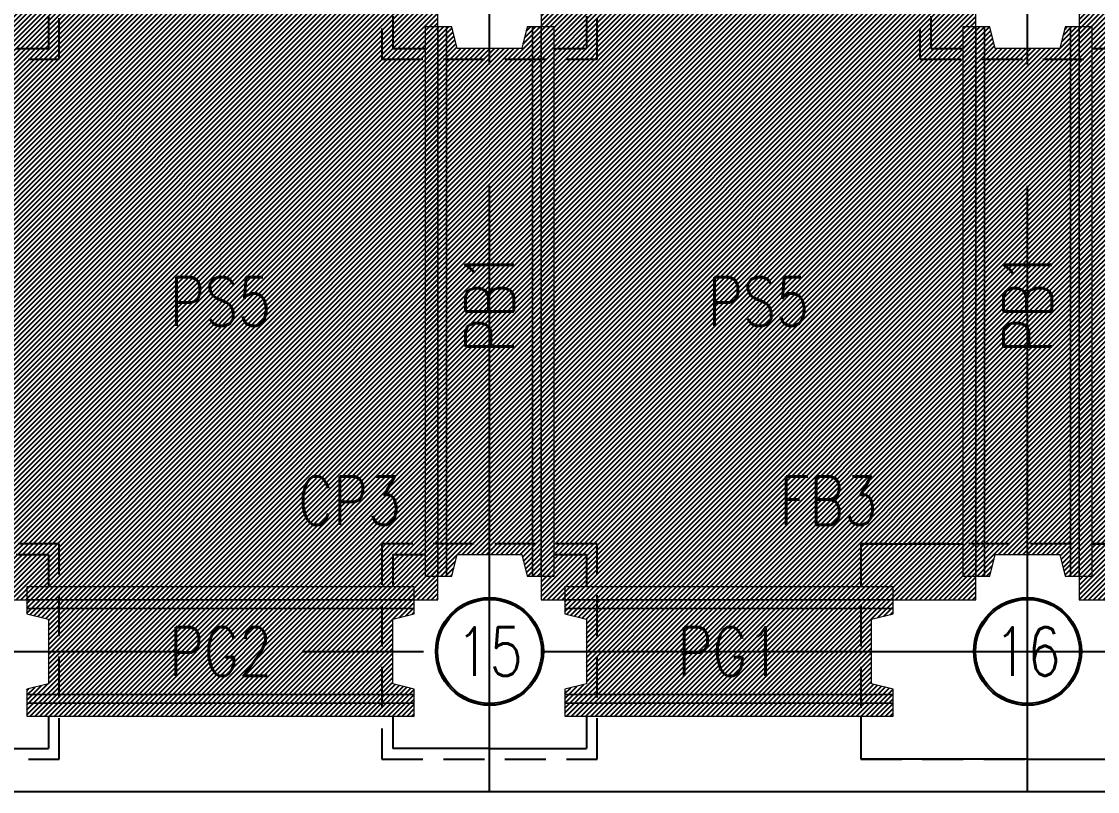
# Model space of a CAD drawing. Extents: x -4754 to 9942, y -40154 to 3841.
# Drawn here: x 1156 to 2156, y -19965 to -19250 of the extents above; entities that cross this region are included whole.
import ezdxf
from ezdxf.enums import TextEntityAlignment as Align

# ---------------------------------------------------------------- set-up
doc = ezdxf.new("R2010")
doc.units = 0
doc.header["$LTSCALE"] = 3
doc.linetypes.add('CENTER', pattern=[2, 1.25, -0.25, 0.25, -0.25])
doc.linetypes.add('DASHED', pattern=[19.05, 12.7, -6.35])
doc.layers.get('0').update_dxf_attribs({"linetype": 'CONTINUOUS'})
doc.layers.add('HB_0', color=7, linetype='CONTINUOUS', transparency=0.5)
doc.layers.add('預鑄版_HATCH', color=253, linetype='CONTINUOUS', transparency=0.1)
for name, color, linetype in [('基椿', 1, 'CONTINUOUS'), ('底圖', 7, 'CONTINUOUS'), ('預鑄梁', 7, 'CONTINUOUS'), ('預鑄梁_HATCH', 253, 'CONTINUOUS'), ('預鑄梁_TXT', 2, 'CONTINUOUS'), ('預鑄梁_外緣', 7, 'CONTINUOUS'), ('預鑄樁帽', 6, 'CONTINUOUS'), ('預鑄樁帽_TXT', 2, 'CONTINUOUS'), ('預鑄版', 7, 'CONTINUOUS'), ('預鑄版_TXT', 2, 'CONTINUOUS')]:
    doc.layers.add(name, color=color, linetype=linetype)
doc.styles.get("Standard").update_dxf_attribs({"font": 'ROMANS.shx', "width": 0.8, "bigfont": 'chineset.shx'})

# ---------------------------------------------------------------- blocks, each defined once
blk = doc.blocks.new('pile')
at = {"layer": 'HB_0', "linetype": 'Continuous'}
for radius in [50, 48.4]:
    blk.add_circle((0, 0), radius, dxfattribs=at)
at = {"color": 2, "width": 0.8}
blk.add_attdef('A', text='', height=45, dxfattribs=at).set_placement((0, 0), align=Align.MIDDLE_CENTER)

msp = doc.modelspace()

# ---------------------------------------------------------------- hatches: boundary and pattern name
at = {"layer": '預鑄梁_HATCH', "linetype": 'Continuous'}
h = msp.add_hatch(dxfattribs=at)
h.set_pattern_fill('ANSI31', color=256, style=0)
h.paths.add_polyline_path([(1530.844, -19764.682), (1542.844, -19764.682), (1550.844, -19764.682), (1555.844, -19764.682), (1560.844, -19744.682), (1620.844, -19744.682), (1625.844, -19764.682), (1630.844, -19764.682), (1638.844, -19764.682), (1650.844, -19764.682), (1650.844, -19744.682), (1650.844, -19274.682), (1650.844, -19764.682), (1650.844, -19254.682), (1650.844, -19254.682), (1638.844, -19254.682), (1630.844, -19254.682), (1625.844, -19254.682), (1620.844, -19274.682), (1560.844, -19274.682), (1555.844, -19254.682), (1550.844, -19254.682), (1542.844, -19254.682), (1530.844, -19254.682), (1530.844, -19744.682), (1530.844, -19274.682), (1530.844, -19254.682)], flags=17)
h = msp.add_hatch(dxfattribs=at)
h.set_pattern_fill('ANSI31', color=256, style=0)
h.paths.add_polyline_path([(2030.844, -19764.682), (2042.844, -19764.682), (2050.844, -19764.682), (2055.844, -19764.682), (2060.844, -19744.682), (2120.844, -19744.682), (2125.844, -19764.682), (2130.844, -19764.682), (2138.844, -19764.682), (2150.844, -19764.682), (2150.844, -19764.682), (2150.844, -19254.682), (2150.844, -19254.682), (2138.844, -19254.682), (2130.844, -19254.682), (2125.844, -19254.682), (2120.844, -19274.682), (2060.844, -19274.682), (2055.844, -19254.682), (2050.844, -19254.682), (2042.844, -19254.682), (2030.844, -19254.682), (2030.844, -19744.682), (2030.844, -19274.682), (2030.844, -19254.682)], flags=17)
h = msp.add_hatch(dxfattribs=at)
h.set_pattern_fill('ANSI31', color=256, style=0)
h.paths.add_polyline_path([(1160.844, -19894.682), (1520.844, -19894.682), (1520.844, -19894.682), (1520.844, -19882.682), (1520.844, -19874.682), (1520.844, -19869.682), (1500.844, -19864.682), (1500.844, -19804.682), (1520.844, -19799.682), (1520.844, -19794.682), (1520.844, -19786.682), (1520.844, -19774.682), (1520.844, -19774.682), (1160.844, -19774.682), (1160.844, -19774.682), (1160.844, -19786.682), (1160.844, -19794.682), (1160.844, -19799.682), (1180.844, -19804.682), (1180.844, -19864.682), (1160.844, -19869.682), (1160.844, -19874.682), (1160.844, -19882.682)], flags=17)
h = msp.add_hatch(dxfattribs=at)
h.set_pattern_fill('ANSI31', color=256, style=0)
h.paths.add_polyline_path([(1660.844, -19894.682), (1965.844, -19894.682), (1965.844, -19894.682), (1965.844, -19882.682), (1965.844, -19874.682), (1965.844, -19869.682), (1945.844, -19864.682), (1945.844, -19804.682), (1965.844, -19799.682), (1965.844, -19794.682), (1965.844, -19786.682), (1965.844, -19774.682), (1965.844, -19774.682), (1660.844, -19774.682), (1660.844, -19774.682), (1660.844, -19786.682), (1660.844, -19794.682), (1660.844, -19799.682), (1680.844, -19804.682), (1680.844, -19864.682), (1660.844, -19869.682), (1660.844, -19874.682), (1660.844, -19882.682)], flags=17)
at = {"layer": '預鑄版_HATCH', "linetype": 'Continuous'}
h = msp.add_hatch(dxfattribs=at)
h.set_pattern_fill('ANSI31', color=256, style=0)
h.paths.add_polyline_path([(1138.844, -19786.682), (1542.844, -19786.682), (1542.844, -19232.682), (1138.844, -19232.682)], flags=17)
h = msp.add_hatch(dxfattribs=at)
h.set_pattern_fill('ANSI31', color=256, style=0)
h.paths.add_polyline_path([(1638.844, -19786.682), (2042.844, -19786.682), (2042.844, -19232.682), (1638.844, -19232.682)], flags=17)
h = msp.add_hatch(dxfattribs=at)
h.set_pattern_fill('ANSI31', color=256, style=0)
h.paths.add_polyline_path([(2138.844, -19786.682), (2542.844, -19786.682), (2542.844, -19232.682), (2138.844, -19232.682)], flags=17)

# ---------------------------------------------------------------- linework, layer by layer
at = {"layer": '底圖', "color": 4, "linetype": 'Continuous'}
msp.add_lwpolyline([(-158.156, -19964.682), (4339.844, -19964.682), (4339.844, -16984.682), (-158.156, -16984.682), (-158.156, -19964.682)], dxfattribs=at)
at = {"layer": '底圖', "color": 252, "linetype": 'CENTER', "ltscale": 150}
for points in [[(1590.844, -19964.682), (1590.844, -16984.682)], [(2090.844, -19964.682), (2090.844, -16984.682)], [(-158.156, -19834.682), (4339.844, -19834.682)]]:
    msp.add_lwpolyline(points, dxfattribs=at)
at = {"layer": '預鑄梁', "lineweight": 5}
for p, q in [((1542.844, -19254.682, 116), (1530.844, -19254.682, 116)), ((1530.844, -19254.682, 116), (1530.844, -19274.682, 116)), ((1550.844, -19254.682, 100), (1542.844, -19254.682, 116)), ((1542.844, -19254.682, 116), (1542.844, -19274.682, 116)), ((1542.844, -19274.682, 116), (1542.844, -19254.682, 116)), ((1555.844, -19254.682, 100), (1550.844, -19254.682, 100)), ((1550.844, -19254.682, 100), (1550.844, -19274.682, 100)), ((1550.844, -19274.682, 100), (1550.844, -19254.682, 100)), ((1560.844, -19274.682, 100), (1555.844, -19254.682, 100)), ((1625.844, -19254.682, 100), (1620.844, -19274.682, 100)), ((1630.844, -19254.682, 100), (1625.844, -19254.682, 100)), ((1630.844, -19274.682, 100), (1630.844, -19254.682, 100)), ((1630.844, -19254.682, 100), (1630.844, -19274.682, 100)), ((1638.844, -19254.682, 116), (1630.844, -19254.682, 100)), ((1638.844, -19274.682, 116), (1638.844, -19254.682, 116)), ((1638.844, -19254.682, 116), (1638.844, -19274.682, 116)), ((1650.844, -19254.682, 116), (1638.844, -19254.682, 116)), ((1650.844, -19274.682, 116), (1650.844, -19254.682, 116)), ((2042.844, -19254.682, 116), (2030.844, -19254.682, 116)), ((2030.844, -19254.682, 116), (2030.844, -19274.682, 116)), ((2050.844, -19254.682, 100), (2042.844, -19254.682, 116)), ((2042.844, -19254.682, 116), (2042.844, -19274.682, 116)), ((2042.844, -19274.682, 116), (2042.844, -19254.682, 116)), ((2055.844, -19254.682, 100), (2050.844, -19254.682, 100)), ((2050.844, -19254.682, 100), (2050.844, -19274.682, 100)), ((2050.844, -19274.682, 100), (2050.844, -19254.682, 100)), ((2060.844, -19274.682, 100), (2055.844, -19254.682, 100)), ((2125.844, -19254.682, 100), (2120.844, -19274.682, 100)), ((2130.844, -19254.682, 100), (2125.844, -19254.682, 100)), ((2130.844, -19274.682, 100), (2130.844, -19254.682, 100)), ((2130.844, -19254.682, 100), (2130.844, -19274.682, 100)), ((2138.844, -19254.682, 116), (2130.844, -19254.682, 100)), ((2138.844, -19274.682, 116), (2138.844, -19254.682, 116)), ((2138.844, -19254.682, 116), (2138.844, -19274.682, 116)), ((2150.844, -19254.682, 116), (2138.844, -19254.682, 116)), ((2150.844, -19274.682, 116), (2150.844, -19254.682, 116)), ((1530.844, -19274.682, 116), (1530.844, -19744.682, 116)), ((1542.844, -19274.682, 116), (1542.844, -19744.682, 116)), ((1542.844, -19744.682, 116), (1542.844, -19274.682, 116)), ((1550.844, -19744.682, 100), (1550.844, -19274.682, 100)), ((1550.844, -19274.682, 100), (1550.844, -19744.682, 100)), ((1620.844, -19274.682, 100), (1560.844, -19274.682, 100)), ((1630.844, -19274.682, 100), (1630.844, -19744.682, 100)), ((1630.844, -19744.682, 100), (1630.844, -19274.682, 100)), ((1638.844, -19274.682, 116), (1638.844, -19744.682, 116)), ((1638.844, -19744.682, 116), (1638.844, -19274.682, 116)), ((1650.844, -19744.682, 116), (1650.844, -19274.682, 116)), ((2030.844, -19274.682, 116), (2030.844, -19744.682, 116)), ((2042.844, -19274.682, 116), (2042.844, -19744.682, 116)), ((2042.844, -19744.682, 116), (2042.844, -19274.682, 116)), ((2050.844, -19744.682, 100), (2050.844, -19274.682, 100)), ((2050.844, -19274.682, 100), (2050.844, -19744.682, 100)), ((2120.844, -19274.682, 100), (2060.844, -19274.682, 100)), ((2130.844, -19274.682, 100), (2130.844, -19744.682, 100)), ((2130.844, -19744.682, 100), (2130.844, -19274.682, 100)), ((2138.844, -19274.682, 116), (2138.844, -19744.682, 116)), ((2138.844, -19744.682, 116), (2138.844, -19274.682, 116)), ((2150.844, -19744.682, 116), (2150.844, -19274.682, 116)), ((1530.844, -19744.682, 116), (1530.844, -19764.682, 116)), ((1542.844, -19744.682, 116), (1542.844, -19764.682, 116)), ((1542.844, -19764.682, 116), (1542.844, -19744.682, 116)), ((1550.844, -19744.682, 100), (1550.844, -19764.682, 100)), ((1550.844, -19764.682, 100), (1550.844, -19744.682, 100)), ((1555.844, -19764.682, 100), (1560.844, -19744.682, 100)), ((1560.844, -19744.682, 100), (1620.844, -19744.682, 100)), ((1620.844, -19744.682, 100), (1625.844, -19764.682, 100)), ((1630.844, -19764.682, 100), (1630.844, -19744.682, 100)), ((1630.844, -19744.682, 100), (1630.844, -19764.682, 100)), ((1638.844, -19764.682, 116), (1638.844, -19744.682, 116)), ((1638.844, -19744.682, 116), (1638.844, -19764.682, 116)), ((1650.844, -19764.682, 116), (1650.844, -19744.682, 116)), ((2030.844, -19744.682, 116), (2030.844, -19764.682, 116)), ((2042.844, -19744.682, 116), (2042.844, -19764.682, 116)), ((2042.844, -19764.682, 116), (2042.844, -19744.682, 116)), ((2050.844, -19744.682, 100), (2050.844, -19764.682, 100)), ((2050.844, -19764.682, 100), (2050.844, -19744.682, 100)), ((2055.844, -19764.682, 100), (2060.844, -19744.682, 100)), ((2060.844, -19744.682, 100), (2120.844, -19744.682, 100)), ((2120.844, -19744.682, 100), (2125.844, -19764.682, 100)), ((2130.844, -19764.682, 100), (2130.844, -19744.682, 100)), ((2130.844, -19744.682, 100), (2130.844, -19764.682, 100)), ((2138.844, -19764.682, 116), (2138.844, -19744.682, 116)), ((2138.844, -19744.682, 116), (2138.844, -19764.682, 116)), ((2150.844, -19764.682, 116), (2150.844, -19744.682, 116)), ((1530.844, -19764.682, 116), (1542.844, -19764.682, 116)), ((1542.844, -19764.682, 116), (1550.844, -19764.682, 100)), ((1550.844, -19764.682, 100), (1555.844, -19764.682, 100)), ((1625.844, -19764.682, 100), (1630.844, -19764.682, 100)), ((1630.844, -19764.682, 100), (1638.844, -19764.682, 116)), ((1638.844, -19764.682, 116), (1650.844, -19764.682, 116)), ((2030.844, -19764.682, 116), (2042.844, -19764.682, 116)), ((2042.844, -19764.682, 116), (2050.844, -19764.682, 100)), ((2050.844, -19764.682, 100), (2055.844, -19764.682, 100)), ((2125.844, -19764.682, 100), (2130.844, -19764.682, 100)), ((2130.844, -19764.682, 100), (2138.844, -19764.682, 116)), ((2138.844, -19764.682, 116), (2150.844, -19764.682, 116)), ((1180.844, -19774.682, 116), (1160.844, -19774.682, 116)), ((1160.844, -19774.682, 116), (1160.844, -19786.682, 116)), ((1500.844, -19774.682, 116), (1180.844, -19774.682, 116)), ((1520.844, -19774.682, 116), (1500.844, -19774.682, 116)), ((1520.844, -19786.682, 116), (1520.844, -19774.682, 116)), ((1680.844, -19774.682, 116), (1660.844, -19774.682, 116)), ((1660.844, -19774.682, 116), (1660.844, -19786.682, 116)), ((1945.844, -19774.682, 116), (1680.844, -19774.682, 116)), ((1965.844, -19774.682, 116), (1945.844, -19774.682, 116)), ((1965.844, -19786.682, 116), (1965.844, -19774.682, 116)), ((1180.844, -19786.682, 116), (1160.844, -19786.682, 116)), ((1160.844, -19786.682, 116), (1160.844, -19794.682, 104)), ((1160.844, -19786.682, 116), (1180.844, -19786.682, 116)), ((1500.844, -19786.682, 116), (1180.844, -19786.682, 116)), ((1180.844, -19786.682, 116), (1500.844, -19786.682, 116)), ((1520.844, -19786.682, 116), (1500.844, -19786.682, 116)), ((1500.844, -19786.682, 116), (1520.844, -19786.682, 116)), ((1520.844, -19794.682, 104), (1520.844, -19786.682, 116)), ((1680.844, -19786.682, 116), (1660.844, -19786.682, 116)), ((1660.844, -19786.682, 116), (1660.844, -19794.682, 104)), ((1660.844, -19786.682, 116), (1680.844, -19786.682, 116)), ((1945.844, -19786.682, 116), (1680.844, -19786.682, 116)), ((1680.844, -19786.682, 116), (1945.844, -19786.682, 116)), ((1965.844, -19786.682, 116), (1945.844, -19786.682, 116)), ((1945.844, -19786.682, 116), (1965.844, -19786.682, 116)), ((1965.844, -19794.682, 104), (1965.844, -19786.682, 116)), ((1180.844, -19794.682, 104), (1160.844, -19794.682, 104)), ((1160.844, -19794.682, 104), (1160.844, -19799.682, 104)), ((1160.844, -19794.682, 104), (1180.844, -19794.682, 104)), ((1160.844, -19799.682, 104), (1180.844, -19804.682, 104)), ((1180.844, -19794.682, 104), (1500.844, -19794.682, 104)), ((1500.844, -19794.682, 104), (1180.844, -19794.682, 104)), ((1520.844, -19794.682, 104), (1500.844, -19794.682, 104)), ((1500.844, -19794.682, 104), (1520.844, -19794.682, 104)), ((1500.844, -19804.682, 104), (1520.844, -19799.682, 104)), ((1520.844, -19799.682, 104), (1520.844, -19794.682, 104)), ((1680.844, -19794.682, 104), (1660.844, -19794.682, 104)), ((1660.844, -19794.682, 104), (1660.844, -19799.682, 104)), ((1660.844, -19794.682, 104), (1680.844, -19794.682, 104)), ((1660.844, -19799.682, 104), (1680.844, -19804.682, 104)), ((1680.844, -19794.682, 104), (1945.844, -19794.682, 104)), ((1945.844, -19794.682, 104), (1680.844, -19794.682, 104)), ((1965.844, -19794.682, 104), (1945.844, -19794.682, 104)), ((1945.844, -19794.682, 104), (1965.844, -19794.682, 104)), ((1945.844, -19804.682, 104), (1965.844, -19799.682, 104)), ((1965.844, -19799.682, 104), (1965.844, -19794.682, 104)), ((1180.844, -19804.682, 104), (1180.844, -19864.682, 104)), ((1500.844, -19864.682, 104), (1500.844, -19804.682, 104)), ((1680.844, -19804.682, 104), (1680.844, -19864.682, 104)), ((1945.844, -19864.682, 104), (1945.844, -19804.682, 104)), ((1180.844, -19864.682, 104), (1160.844, -19869.682, 104)), ((1160.844, -19869.682, 104), (1160.844, -19874.682, 104)), ((1520.844, -19869.682, 104), (1500.844, -19864.682, 104)), ((1520.844, -19874.682, 104), (1520.844, -19869.682, 104)), ((1680.844, -19864.682, 104), (1660.844, -19869.682, 104)), ((1660.844, -19869.682, 104), (1660.844, -19874.682, 104)), ((1965.844, -19869.682, 104), (1945.844, -19864.682, 104)), ((1965.844, -19874.682, 104), (1965.844, -19869.682, 104)), ((1160.844, -19874.682, 104), (1180.844, -19874.682, 104)), ((1180.844, -19874.682, 104), (1160.844, -19874.682, 104)), ((1160.844, -19874.682, 104), (1160.844, -19882.682, 120)), ((1500.844, -19874.682, 104), (1180.844, -19874.682, 104)), ((1180.844, -19874.682, 104), (1500.844, -19874.682, 104)), ((1500.844, -19874.682, 104), (1520.844, -19874.682, 104)), ((1520.844, -19874.682, 104), (1500.844, -19874.682, 104)), ((1520.844, -19882.682, 120), (1520.844, -19874.682, 104)), ((1660.844, -19874.682, 104), (1680.844, -19874.682, 104)), ((1680.844, -19874.682, 104), (1660.844, -19874.682, 104)), ((1660.844, -19874.682, 104), (1660.844, -19882.682, 120)), ((1945.844, -19874.682, 104), (1680.844, -19874.682, 104)), ((1680.844, -19874.682, 104), (1945.844, -19874.682, 104)), ((1945.844, -19874.682, 104), (1965.844, -19874.682, 104)), ((1965.844, -19874.682, 104), (1945.844, -19874.682, 104)), ((1965.844, -19882.682, 120), (1965.844, -19874.682, 104)), ((1160.844, -19882.682, 120), (1180.844, -19882.682, 120)), ((1180.844, -19882.682, 120), (1160.844, -19882.682, 120)), ((1160.844, -19882.682, 120), (1160.844, -19894.682, 120)), ((1500.844, -19882.682, 120), (1180.844, -19882.682, 120)), ((1180.844, -19882.682, 120), (1500.844, -19882.682, 120)), ((1500.844, -19882.682, 120), (1520.844, -19882.682, 120)), ((1520.844, -19882.682, 120), (1500.844, -19882.682, 120)), ((1520.844, -19894.682, 120), (1520.844, -19882.682, 120)), ((1660.844, -19882.682, 120), (1680.844, -19882.682, 120)), ((1680.844, -19882.682, 120), (1660.844, -19882.682, 120)), ((1660.844, -19882.682, 120), (1660.844, -19894.682, 120)), ((1945.844, -19882.682, 120), (1680.844, -19882.682, 120)), ((1680.844, -19882.682, 120), (1945.844, -19882.682, 120)), ((1945.844, -19882.682, 120), (1965.844, -19882.682, 120)), ((1965.844, -19882.682, 120), (1945.844, -19882.682, 120)), ((1965.844, -19894.682, 120), (1965.844, -19882.682, 120)), ((1160.844, -19894.682, 120), (1180.844, -19894.682, 120)), ((1180.844, -19894.682, 120), (1500.844, -19894.682, 120)), ((1500.844, -19894.682, 120), (1520.844, -19894.682, 120)), ((1660.844, -19894.682, 120), (1680.844, -19894.682, 120)), ((1680.844, -19894.682, 120), (1945.844, -19894.682, 120)), ((1945.844, -19894.682, 120), (1965.844, -19894.682, 120))]:
    msp.add_line(p, q, dxfattribs=at)
at = {"layer": '預鑄梁', "color": 1, "linetype": 'Continuous'}
for points in [[(1180.844, -19244.682), (1180.844, -19274.682)], [(1500.844, -19244.682), (1500.844, -19274.682)], [(1680.844, -19244.682), (1680.844, -19274.682)], [(2000.844, -19244.682), (2000.844, -19274.682)], [(1150.844, -19274.682), (1180.844, -19274.682)], [(1500.844, -19274.682), (1530.844, -19274.682)], [(1650.844, -19274.682), (1680.844, -19274.682)], [(2000.844, -19274.682), (2030.844, -19274.682)], [(2150.844, -19274.682), (2180.844, -19274.682)], [(1935.844, -19734.682), (1935.844, -19774.682)], [(1935.844, -19734.682), (2030.844, -19734.682)], [(2150.844, -19734.682), (2245.844, -19734.682)], [(1150.844, -19744.682), (1180.844, -19744.682)], [(1180.844, -19744.682), (1180.844, -19774.682)], [(1500.844, -19744.682), (1500.844, -19774.682)], [(1500.844, -19744.682), (1530.844, -19744.682)], [(1650.844, -19744.682), (1680.844, -19744.682)], [(1680.844, -19744.682), (1680.844, -19774.682)], [(1180.844, -19894.682), (1180.844, -19924.682)], [(1500.844, -19894.682), (1500.844, -19924.682)], [(1680.844, -19894.682), (1680.844, -19924.682)], [(1935.844, -19894.682), (1935.844, -19934.682)], [(1090.844, -19924.682), (1180.844, -19924.682)], [(1590.844, -19924.682), (1500.844, -19924.682)], [(1590.844, -19924.682), (1680.844, -19924.682)], [(2090.844, -19934.682), (1935.844, -19934.682)], [(2090.844, -19934.682), (2245.844, -19934.682)]]:
    msp.add_lwpolyline(points, dxfattribs=at)
at = {"layer": '預鑄梁_外緣', "lineweight": 5}
for p, q in [((1542.844, -19254.682, 116), (1530.844, -19254.682, 116)), ((1530.844, -19254.682, 116), (1530.844, -19274.682, 116)), ((1550.844, -19254.682, 100), (1542.844, -19254.682, 116)), ((1555.844, -19254.682, 100), (1550.844, -19254.682, 100)), ((1560.844, -19274.682, 100), (1555.844, -19254.682, 100)), ((1625.844, -19254.682, 100), (1620.844, -19274.682, 100)), ((1630.844, -19254.682, 100), (1625.844, -19254.682, 100)), ((1638.844, -19254.682, 116), (1630.844, -19254.682, 100)), ((1650.844, -19254.682, 116), (1638.844, -19254.682, 116)), ((1650.844, -19274.682, 116), (1650.844, -19254.682, 116)), ((2042.844, -19254.682, 116), (2030.844, -19254.682, 116)), ((2030.844, -19254.682, 116), (2030.844, -19274.682, 116)), ((2050.844, -19254.682, 100), (2042.844, -19254.682, 116)), ((2055.844, -19254.682, 100), (2050.844, -19254.682, 100)), ((2060.844, -19274.682, 100), (2055.844, -19254.682, 100)), ((2125.844, -19254.682, 100), (2120.844, -19274.682, 100)), ((2130.844, -19254.682, 100), (2125.844, -19254.682, 100)), ((2138.844, -19254.682, 116), (2130.844, -19254.682, 100)), ((2150.844, -19254.682, 116), (2138.844, -19254.682, 116)), ((2150.844, -19274.682, 116), (2150.844, -19254.682, 116)), ((1530.844, -19274.682, 116), (1530.844, -19744.682, 116)), ((1620.844, -19274.682, 100), (1560.844, -19274.682, 100)), ((1650.844, -19744.682, 116), (1650.844, -19274.682, 116)), ((2030.844, -19274.682, 116), (2030.844, -19744.682, 116)), ((2120.844, -19274.682, 100), (2060.844, -19274.682, 100)), ((2150.844, -19744.682, 116), (2150.844, -19274.682, 116)), ((1530.844, -19744.682, 116), (1530.844, -19764.682, 116)), ((1555.844, -19764.682, 100), (1560.844, -19744.682, 100)), ((1560.844, -19744.682, 100), (1620.844, -19744.682, 100)), ((1620.844, -19744.682, 100), (1625.844, -19764.682, 100)), ((1650.844, -19764.682, 116), (1650.844, -19744.682, 116)), ((2030.844, -19744.682, 116), (2030.844, -19764.682, 116)), ((2055.844, -19764.682, 100), (2060.844, -19744.682, 100)), ((2060.844, -19744.682, 100), (2120.844, -19744.682, 100)), ((2120.844, -19744.682, 100), (2125.844, -19764.682, 100)), ((2150.844, -19764.682, 116), (2150.844, -19744.682, 116)), ((1530.844, -19764.682, 116), (1542.844, -19764.682, 116)), ((1542.844, -19764.682, 116), (1550.844, -19764.682, 100)), ((1550.844, -19764.682, 100), (1555.844, -19764.682, 100)), ((1625.844, -19764.682, 100), (1630.844, -19764.682, 100)), ((1630.844, -19764.682, 100), (1638.844, -19764.682, 116)), ((1638.844, -19764.682, 116), (1650.844, -19764.682, 116)), ((2030.844, -19764.682, 116), (2042.844, -19764.682, 116)), ((2042.844, -19764.682, 116), (2050.844, -19764.682, 100)), ((2050.844, -19764.682, 100), (2055.844, -19764.682, 100)), ((2125.844, -19764.682, 100), (2130.844, -19764.682, 100)), ((2130.844, -19764.682, 100), (2138.844, -19764.682, 116)), ((2138.844, -19764.682, 116), (2150.844, -19764.682, 116)), ((1180.844, -19774.682, 116), (1160.844, -19774.682, 116)), ((1160.844, -19774.682, 116), (1160.844, -19786.682, 116)), ((1500.844, -19774.682, 116), (1180.844, -19774.682, 116)), ((1520.844, -19774.682, 116), (1500.844, -19774.682, 116)), ((1520.844, -19786.682, 116), (1520.844, -19774.682, 116)), ((1680.844, -19774.682, 116), (1660.844, -19774.682, 116)), ((1660.844, -19774.682, 116), (1660.844, -19786.682, 116)), ((1945.844, -19774.682, 116), (1680.844, -19774.682, 116)), ((1965.844, -19774.682, 116), (1945.844, -19774.682, 116)), ((1965.844, -19786.682, 116), (1965.844, -19774.682, 116)), ((1160.844, -19786.682, 116), (1160.844, -19794.682, 104)), ((1520.844, -19794.682, 104), (1520.844, -19786.682, 116)), ((1660.844, -19786.682, 116), (1660.844, -19794.682, 104)), ((1965.844, -19794.682, 104), (1965.844, -19786.682, 116)), ((1160.844, -19794.682, 104), (1160.844, -19799.682, 104)), ((1160.844, -19799.682, 104), (1180.844, -19804.682, 104)), ((1500.844, -19804.682, 104), (1520.844, -19799.682, 104)), ((1520.844, -19799.682, 104), (1520.844, -19794.682, 104)), ((1660.844, -19794.682, 104), (1660.844, -19799.682, 104)), ((1660.844, -19799.682, 104), (1680.844, -19804.682, 104)), ((1945.844, -19804.682, 104), (1965.844, -19799.682, 104)), ((1965.844, -19799.682, 104), (1965.844, -19794.682, 104)), ((1180.844, -19804.682, 104), (1180.844, -19864.682, 104)), ((1500.844, -19864.682, 104), (1500.844, -19804.682, 104)), ((1680.844, -19804.682, 104), (1680.844, -19864.682, 104)), ((1945.844, -19864.682, 104), (1945.844, -19804.682, 104)), ((1180.844, -19864.682, 104), (1160.844, -19869.682, 104)), ((1160.844, -19869.682, 104), (1160.844, -19874.682, 104)), ((1520.844, -19869.682, 104), (1500.844, -19864.682, 104)), ((1520.844, -19874.682, 104), (1520.844, -19869.682, 104)), ((1680.844, -19864.682, 104), (1660.844, -19869.682, 104)), ((1660.844, -19869.682, 104), (1660.844, -19874.682, 104)), ((1965.844, -19869.682, 104), (1945.844, -19864.682, 104)), ((1965.844, -19874.682, 104), (1965.844, -19869.682, 104)), ((1160.844, -19874.682, 104), (1160.844, -19882.682, 120)), ((1520.844, -19882.682, 120), (1520.844, -19874.682, 104)), ((1660.844, -19874.682, 104), (1660.844, -19882.682, 120)), ((1965.844, -19882.682, 120), (1965.844, -19874.682, 104)), ((1160.844, -19882.682, 120), (1160.844, -19894.682, 120)), ((1520.844, -19894.682, 120), (1520.844, -19882.682, 120)), ((1660.844, -19882.682, 120), (1660.844, -19894.682, 120)), ((1965.844, -19894.682, 120), (1965.844, -19882.682, 120)), ((1160.844, -19894.682, 120), (1180.844, -19894.682, 120)), ((1180.844, -19894.682, 120), (1500.844, -19894.682, 120)), ((1500.844, -19894.682, 120), (1520.844, -19894.682, 120)), ((1660.844, -19894.682, 120), (1680.844, -19894.682, 120)), ((1680.844, -19894.682, 120), (1945.844, -19894.682, 120)), ((1945.844, -19894.682, 120), (1965.844, -19894.682, 120))]:
    msp.add_line(p, q, dxfattribs=at)
at = {"layer": '預鑄樁帽', "linetype": 'DASHED'}
for points in [[(990.844, -19284.682), (1190.844, -19284.682), (1190.844, -19084.682), (990.844, -19084.682), (990.844, -19284.682)], [(1490.844, -19284.682), (1690.844, -19284.682), (1690.844, -19084.682), (1490.844, -19084.682), (1490.844, -19284.682)], [(1990.844, -19284.682), (2190.844, -19284.682), (2190.844, -19084.682), (1990.844, -19084.682), (1990.844, -19284.682)], [(990.844, -19934.682), (1190.844, -19934.682), (1190.844, -19734.682), (990.844, -19734.682), (990.844, -19934.682)], [(1490.844, -19934.682), (1690.844, -19934.682), (1690.844, -19734.682), (1490.844, -19734.682), (1490.844, -19934.682)], [(1935.844, -19934.682), (2245.844, -19934.682), (2245.844, -19734.682), (1935.844, -19734.682), (1935.844, -19934.682)]]:
    msp.add_lwpolyline(points, dxfattribs=at)
at = {"layer": '預鑄版', "lineweight": 5}
for points in [[(1138.844, -19786.682, 116), (1542.844, -19786.682, 116), (1542.844, -19232.682, 116), (1138.844, -19232.682, 116), (1138.844, -19786.682, 116)], [(1638.844, -19786.682, 116), (2042.844, -19786.682, 116), (2042.844, -19232.682, 116), (1638.844, -19232.682, 116), (1638.844, -19786.682, 116)], [(2138.844, -19786.682, 116), (2542.844, -19786.682, 116), (2542.844, -19232.682, 116), (2138.844, -19232.682, 116), (2138.844, -19786.682, 116)]]:
    msp.add_polyline3d(points, dxfattribs=at)

# ---------------------------------------------------------------- block references
at = {"layer": '基椿', "linetype": 'Continuous', "rotation": 360}
for p, values in [((1590.844, -19834.682), {'A': '15'}), ((2090.844, -19834.682), {'A': '16'})]:
    msp.add_blockref('pile', p, dxfattribs=at).add_auto_attribs(values)

# ---------------------------------------------------------------- texts
at = {"layer": '預鑄梁_TXT', "linetype": 'Continuous', "width": 0.8}
for p in [(1590.844, -19509.682, 116), (2090.844, -19509.682, 116)]:
    msp.add_text('PB1', height=45, rotation=90, dxfattribs=at).set_placement(p, align=Align.MIDDLE)
for s, p in [('PG2', (1340.844, -19834.682, 120)), ('PG1', (1813.344, -19834.682, 120))]:
    msp.add_text(s, height=45, dxfattribs=at).set_placement(p, align=Align.MIDDLE)
at = {"layer": '預鑄樁帽_TXT', "linetype": 'Continuous', "width": 0.8}
for s, p in [('CP3', (1460.844, -19694.682)), ('FB3', (1905.844, -19694.682))]:
    msp.add_text(s, height=45, dxfattribs=at).set_placement(p, align=Align.MIDDLE)
at = {"layer": '預鑄版_TXT', "linetype": 'Continuous', "width": 0.8}
for p in [(1340.844, -19509.682, 116), (1840.844, -19509.682, 116)]:
    msp.add_text('PS5', height=45, dxfattribs=at).set_placement(p, align=Align.MIDDLE)

doc.saveas('drawing.dxf')
